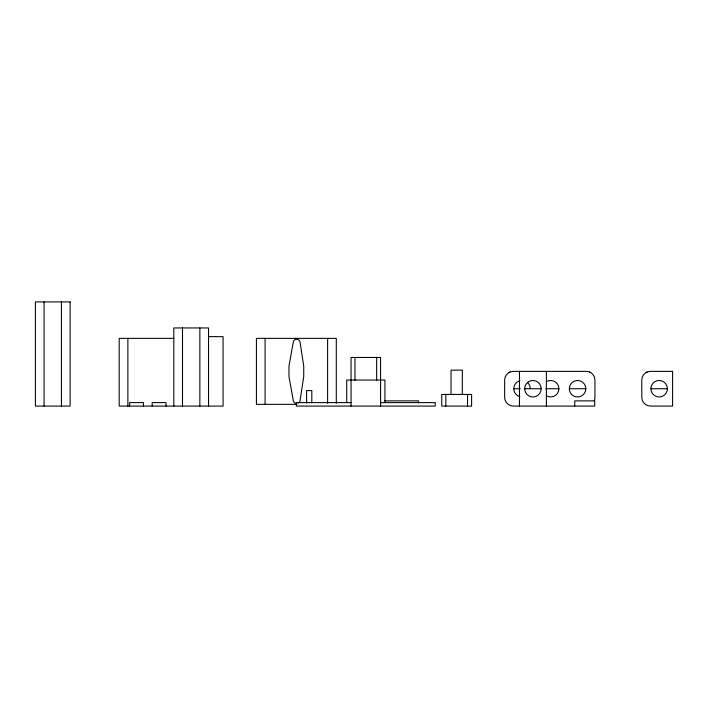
<?xml version="1.0" encoding="UTF-8"?>
<svg xmlns="http://www.w3.org/2000/svg" width="708" height="708" viewBox="0 0 708 708"><rect width="100%" height="100%" fill="white"/><g stroke="black" fill="none" stroke-linecap="round" stroke-linejoin="round"><path stroke-width="1.06" d="M508.999 372.523L510.017 372.019M646.121 372.523L647.139 372.019M208.966 336.636L223.073 336.636L223.073 406.082L119.192 406.082L119.192 338.371L173.929 338.371M513.769 388.727L520.371 388.727M524.681 388.727L541.178 388.727A8.248 8.248 0 0 1 528.805 395.869A8.248 8.248 0 0 1 528.805 381.585A8.248 8.248 0 0 1 541.178 388.727M545.718 388.727L558.913 388.727A8.248 8.248 0 0 0 546.541 381.585M569.329 388.727L585.826 388.727A8.248 8.248 0 0 1 573.453 395.869A8.248 8.248 0 0 1 573.453 381.585A8.248 8.248 0 0 1 585.826 388.727M650.9 388.727L667.387 388.727M384.78 400.878L418.419 400.878L418.419 402.958M351.053 402.613L296.369 402.613L296.369 406.082L435.261 406.082L435.261 402.613L380.568 402.613M296.909 404.348L256.42 404.348L256.42 338.371L336.291 338.371L336.291 403.25M589.578 372.019L590.596 372.523M574.746 406.082L574.746 400.878L594.711 400.878L594.711 406.082L513.335 406.082A8.682 8.682 0 0 1 504.654 397.409L504.654 380.046A8.682 8.682 0 0 1 513.335 371.364L586.259 371.364A8.682 8.682 0 0 1 594.941 380.046L594.941 397.409A8.682 8.682 0 0 1 594.278 400.728M546.381 371.364L546.381 406.082M519.468 371.364L519.468 406.082M467.528 394.453L467.528 406.082M462.315 394.453L462.315 370.142L451.031 370.142L451.031 394.453M445.828 394.453L445.828 406.082M384.931 402.613L384.931 380.046L346.716 380.046L346.716 402.613M380.568 406.082L380.568 357.469L351.053 357.469L351.053 406.082M376.665 357.469L376.665 380.258M354.965 357.469L354.965 380.258M327.609 338.371L327.609 403.25M311.812 402.613L311.812 390.586L306.599 390.586L306.599 402.985M265.102 338.371L265.102 404.348M208.541 406.082L208.541 327.954L173.814 327.954L173.814 406.082M199.86 327.954L199.86 406.082M182.496 327.954L182.496 406.082M166.07 406.082L166.07 402.613L152.176 402.613L152.176 406.082M143.494 406.082L143.494 402.613L129.608 402.613L129.608 406.082M127.874 338.371L127.874 406.082M61.446 301.918L61.446 406.082M44.082 301.918L44.082 406.082M298.404 403.038A3.469 3.469 0 0 0 300.139 400.038L303.732 376.567L303.732 366.151L300.139 342.69A3.469 3.469 0 0 0 296.67 339.221A3.469 3.469 0 0 0 293.192 342.69L288.979 366.151L288.979 376.567L293.192 400.038A3.469 3.469 0 0 0 296.67 403.507M519.884 396.692A8.248 8.248 0 0 1 519.884 380.762M527.849 382.895A8.248 8.248 0 0 1 530.265 388.727M558.913 388.727A8.248 8.248 0 0 1 546.541 395.869M70.127 301.918L35.4 301.918L35.4 406.082L70.127 406.082L70.127 301.918M672.6 371.364L650.466 371.364A8.682 8.682 0 0 0 641.784 380.046L641.784 397.409A8.682 8.682 0 0 0 650.466 406.082L672.6 406.082L672.6 371.364M471.608 394.453L441.748 394.453L441.748 406.082L471.608 406.082L471.608 394.453M653.316 394.56A8.248 8.248 0 0 0 667.113 390.86A8.248 8.248 0 0 0 657.006 380.762A8.248 8.248 0 0 0 653.316 394.56"/></g></svg>
